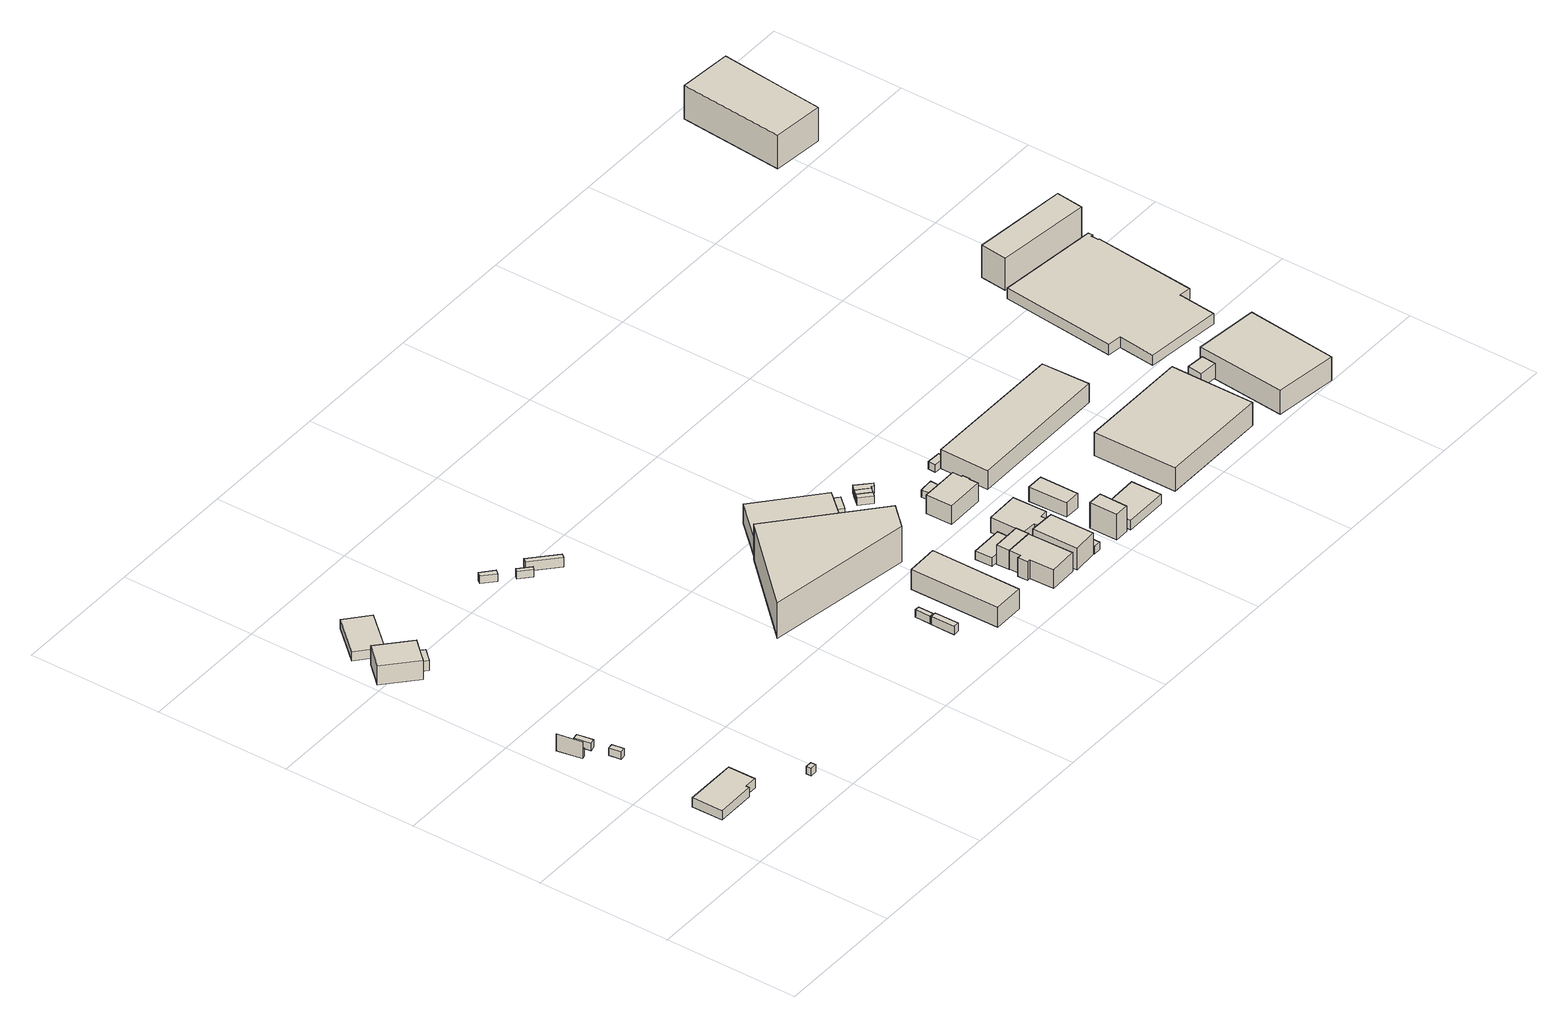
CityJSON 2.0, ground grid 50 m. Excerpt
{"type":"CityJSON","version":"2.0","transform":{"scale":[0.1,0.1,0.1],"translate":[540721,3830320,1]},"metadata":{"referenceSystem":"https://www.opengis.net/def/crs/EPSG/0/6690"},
"CityObjects":{
"building1":{"type":"Building","attributes":{"区名":"住之江区","町丁目名称":"南港東１丁目","街区番号":5,"class":"3001","usage":"402","measuredHeight":3.7,"storeysAboveGround":1,"BuildingDetailAttribute.buildingRoofEdgeArea":221.87,"BuildingDetailAttribute.buildingStructureType":"610","BuildingDetailAttribute.buildingStructureOrgType":"2","BuildingDetailAttribute.detailedUsage":"1240","BuildingDetailAttribute.specifiedBuildingCoverageRate":0.6,"BuildingDetailAttribute.surveyYear":2017,"BuildingTsunamiRiskAttribute.description":"1","BuildingTsunamiRiskAttribute.rank":"1","BuildingTsunamiRiskAttribute.depth":0.18,"BuildingHighTideRiskAttribute.description":"1","BuildingHighTideRiskAttribute.rank":"2","BuildingHighTideRiskAttribute.depth":1.87,"BuildingIDAttribute.prefecture":"27","BuildingIDAttribute.city":"27125"},"geometry":[{"type":"Solid","lod":"1","boundaries":[[[[0,1,2,3,4,5]],[[4,6,7,5]],[[3,8,6,4]],[[2,9,8,3]],[[1,10,9,2]],[[0,11,10,1]],[[5,7,11,0]],[[6,8,9,10,11,7]]]]}]},
"building2":{"type":"Building","attributes":{"class":"3003","measuredHeight":6.6,"BuildingDetailAttribute.specifiedBuildingCoverageRate":0.6,"BuildingDetailAttribute.surveyYear":2017,"BuildingTsunamiRiskAttribute.description":"1","BuildingTsunamiRiskAttribute.rank":"1","BuildingTsunamiRiskAttribute.depth":0.2,"BuildingHighTideRiskAttribute.description":"1","BuildingHighTideRiskAttribute.rank":"2","BuildingHighTideRiskAttribute.depth":2.19,"BuildingIDAttribute.prefecture":"27","BuildingIDAttribute.city":"27125"},"geometry":[{"type":"Solid","lod":"1","boundaries":[[[[12,13,14,15]],[[14,16,17,15]],[[13,18,16,14]],[[12,19,18,13]],[[15,17,19,12]],[[16,18,19,17]]]]}]},
"building3":{"type":"Building","attributes":{"計測周辺長":25.52,"1/2500図郭":93,"区名":"住之江区","町丁目名称":"南港東１丁目","街区番号":5,"class":"3003","usage":"431","measuredHeight":3.3,"storeysAboveGround":1,"BuildingDetailAttribute.buildingRoofEdgeArea":21.18,"BuildingDetailAttribute.buildingStructureType":"610","BuildingDetailAttribute.buildingStructureOrgType":"2","BuildingDetailAttribute.detailedUsage":"1720","BuildingDetailAttribute.specifiedBuildingCoverageRate":0.6,"BuildingDetailAttribute.surveyYear":2017,"BuildingTsunamiRiskAttribute.description":"1","BuildingTsunamiRiskAttribute.rank":"1","BuildingTsunamiRiskAttribute.depth":0.2,"BuildingHighTideRiskAttribute.description":"1","BuildingHighTideRiskAttribute.rank":"2","BuildingHighTideRiskAttribute.depth":2.19,"BuildingIDAttribute.prefecture":"27","BuildingIDAttribute.city":"27125"},"geometry":[{"type":"Solid","lod":"1","boundaries":[[[[14,20,21,15]],[[21,22,23,15]],[[20,24,22,21]],[[14,25,24,20]],[[15,23,25,14]],[[22,24,25,23]]]]}]},
"building4":{"type":"Building","attributes":{"class":"3001","BuildingDetailAttribute.specifiedBuildingCoverageRate":0.6,"BuildingDetailAttribute.surveyYear":2017,"BuildingTsunamiRiskAttribute.description":"1","BuildingTsunamiRiskAttribute.rank":"1","BuildingTsunamiRiskAttribute.depth":0.15,"BuildingHighTideRiskAttribute.description":"1","BuildingHighTideRiskAttribute.rank":"2","BuildingHighTideRiskAttribute.depth":2.14,"BuildingIDAttribute.prefecture":"27","BuildingIDAttribute.city":"27125"},"geometry":[{"type":"Solid","lod":"1","boundaries":[[[[26,27,28,29]],[[28,30,31,29]],[[27,32,30,28]],[[26,33,32,27]],[[29,31,33,26]],[[30,32,33,31]]]]}]},
"building5":{"type":"Building","attributes":{"class":"3001","BuildingDetailAttribute.specifiedBuildingCoverageRate":0.6,"BuildingDetailAttribute.surveyYear":2017,"BuildingTsunamiRiskAttribute.description":"1","BuildingTsunamiRiskAttribute.rank":"1","BuildingTsunamiRiskAttribute.depth":0.1,"BuildingHighTideRiskAttribute.description":"1","BuildingHighTideRiskAttribute.rank":"2","BuildingHighTideRiskAttribute.depth":2.1,"BuildingIDAttribute.prefecture":"27","BuildingIDAttribute.city":"27125"},"geometry":[{"type":"Solid","lod":"1","boundaries":[[[[34,35,36,37]],[[36,38,39,37]],[[35,40,38,36]],[[34,41,40,35]],[[37,39,41,34]],[[38,40,41,39]]]]}]},
"building6":{"type":"Building","attributes":{"class":"3001","BuildingDetailAttribute.specifiedBuildingCoverageRate":0.6,"BuildingDetailAttribute.surveyYear":2017,"BuildingTsunamiRiskAttribute.description":"1","BuildingTsunamiRiskAttribute.rank":"2","BuildingTsunamiRiskAttribute.depth":0.52,"BuildingHighTideRiskAttribute.description":"1","BuildingHighTideRiskAttribute.rank":"2","BuildingHighTideRiskAttribute.depth":2.49,"BuildingIDAttribute.prefecture":"27","BuildingIDAttribute.city":"27125"},"geometry":[{"type":"Solid","lod":"1","boundaries":[[[[42,43,44,45]],[[44,46,47,45]],[[43,48,46,44]],[[42,49,48,43]],[[45,47,49,42]],[[46,48,49,47]]]]}]},
"building7":{"type":"Building","attributes":{"計測周辺長":51.69,"1/2500図郭":93,"区名":"住之江区","町丁目名称":"南港東１丁目","街区番号":4,"class":"3001","usage":"452","measuredHeight":7.5,"storeysAboveGround":2,"BuildingDetailAttribute.buildingRoofEdgeArea":162.34,"BuildingDetailAttribute.buildingStructureType":"610","BuildingDetailAttribute.buildingStructureOrgType":"2","BuildingDetailAttribute.detailedUsage":"1620","BuildingDetailAttribute.specifiedBuildingCoverageRate":0.6,"BuildingDetailAttribute.surveyYear":2017,"BuildingTsunamiRiskAttribute.description":"1","BuildingTsunamiRiskAttribute.rank":"1","BuildingTsunamiRiskAttribute.depth":0.48,"BuildingHighTideRiskAttribute.description":"1","BuildingHighTideRiskAttribute.rank":"2","BuildingHighTideRiskAttribute.depth":2.46,"BuildingIDAttribute.prefecture":"27","BuildingIDAttribute.city":"27125"},"geometry":[{"type":"Solid","lod":"1","boundaries":[[[[50,51,52,53,54,55]],[[54,56,57,55]],[[53,58,56,54]],[[52,59,58,53]],[[51,60,59,52]],[[50,61,60,51]],[[55,57,61,50]],[[56,58,59,60,61,57]]]]}]},
"building8":{"type":"Building","attributes":{"class":"3003","measuredHeight":3.8,"BuildingDetailAttribute.specifiedBuildingCoverageRate":0.6,"BuildingDetailAttribute.surveyYear":2017,"BuildingTsunamiRiskAttribute.description":"1","BuildingTsunamiRiskAttribute.rank":"1","BuildingTsunamiRiskAttribute.depth":0.22,"BuildingHighTideRiskAttribute.description":"1","BuildingHighTideRiskAttribute.rank":"2","BuildingHighTideRiskAttribute.depth":2.21,"BuildingIDAttribute.prefecture":"27","BuildingIDAttribute.city":"27125"},"geometry":[{"type":"Solid","lod":"1","boundaries":[[[[62,63,64,65]],[[64,66,67,65]],[[63,68,66,64]],[[62,69,68,63]],[[65,67,69,62]],[[66,68,69,67]]]]}]},
"building9":{"type":"Building","attributes":{"計測周辺長":56.02,"1/2500図郭":93,"区名":"住之江区","町丁目名称":"南港東１丁目","街区番号":4,"class":"3001","usage":"402","measuredHeight":3.6,"storeysAboveGround":1,"BuildingDetailAttribute.buildingRoofEdgeArea":185.99,"BuildingDetailAttribute.buildingStructureType":"610","BuildingDetailAttribute.buildingStructureOrgType":"2","BuildingDetailAttribute.detailedUsage":"1240","BuildingDetailAttribute.specifiedBuildingCoverageRate":0.6,"BuildingDetailAttribute.surveyYear":2017,"BuildingTsunamiRiskAttribute.description":"1","BuildingTsunamiRiskAttribute.rank":"1","BuildingTsunamiRiskAttribute.depth":0.22,"BuildingHighTideRiskAttribute.description":"1","BuildingHighTideRiskAttribute.rank":"2","BuildingHighTideRiskAttribute.depth":2.16,"BuildingIDAttribute.prefecture":"27","BuildingIDAttribute.city":"27125"},"geometry":[{"type":"Solid","lod":"1","boundaries":[[[[70,71,72,73]],[[72,74,75,73]],[[71,76,74,72]],[[70,77,76,71]],[[73,75,77,70]],[[74,76,77,75]]]]}]},
"building10":{"type":"Building","attributes":{"class":"3003","BuildingDetailAttribute.specifiedBuildingCoverageRate":0.6,"BuildingDetailAttribute.surveyYear":2017,"BuildingTsunamiRiskAttribute.description":"1","BuildingTsunamiRiskAttribute.rank":"2","BuildingTsunamiRiskAttribute.depth":0.9,"BuildingHighTideRiskAttribute.description":"1","BuildingHighTideRiskAttribute.rank":"2","BuildingHighTideRiskAttribute.depth":2.81,"BuildingIDAttribute.prefecture":"27","BuildingIDAttribute.city":"27125"},"geometry":[{"type":"Solid","lod":"1","boundaries":[[[[78,79,80,81]],[[80,82,83,81]],[[79,84,82,80]],[[78,85,84,79]],[[81,83,85,78]],[[82,84,85,83]]]]}]},
"building11":{"type":"Building","attributes":{"class":"3001","BuildingDetailAttribute.specifiedBuildingCoverageRate":0.6,"BuildingDetailAttribute.surveyYear":2017,"BuildingTsunamiRiskAttribute.description":"1","BuildingTsunamiRiskAttribute.rank":"2","BuildingTsunamiRiskAttribute.depth":0.81,"BuildingHighTideRiskAttribute.description":"1","BuildingHighTideRiskAttribute.rank":"2","BuildingHighTideRiskAttribute.depth":2.73,"BuildingIDAttribute.prefecture":"27","BuildingIDAttribute.city":"27125"},"geometry":[{"type":"Solid","lod":"1","boundaries":[[[[86,87,88,89]],[[88,90,91,89]],[[87,92,90,88]],[[86,93,92,87]],[[89,91,93,86]],[[90,92,93,91]]]]}]},
"building12":{"type":"Building","attributes":{"class":"3001","measuredHeight":3.7,"BuildingDetailAttribute.specifiedBuildingCoverageRate":0.6,"BuildingDetailAttribute.surveyYear":2017,"BuildingTsunamiRiskAttribute.description":"1","BuildingTsunamiRiskAttribute.rank":"2","BuildingTsunamiRiskAttribute.depth":0.81,"BuildingHighTideRiskAttribute.description":"1","BuildingHighTideRiskAttribute.rank":"2","BuildingHighTideRiskAttribute.depth":2.73,"BuildingIDAttribute.prefecture":"27","BuildingIDAttribute.city":"27125"},"geometry":[{"type":"Solid","lod":"1","boundaries":[[[[94,95,96,97]],[[96,98,99,97]],[[95,100,98,96]],[[94,101,100,95]],[[97,99,101,94]],[[98,100,101,99]]]]}]},
"building13":{"type":"Building","attributes":{"class":"3001","measuredHeight":3.2,"BuildingDetailAttribute.specifiedBuildingCoverageRate":0.6,"BuildingDetailAttribute.surveyYear":2017,"BuildingTsunamiRiskAttribute.description":"1","BuildingTsunamiRiskAttribute.rank":"1","BuildingTsunamiRiskAttribute.depth":0.21,"BuildingHighTideRiskAttribute.description":"1","BuildingHighTideRiskAttribute.rank":"2","BuildingHighTideRiskAttribute.depth":2.17,"BuildingIDAttribute.prefecture":"27","BuildingIDAttribute.city":"27125"},"geometry":[{"type":"Solid","lod":"1","boundaries":[[[[102,103,104,105]],[[104,106,107,105]],[[103,108,106,104]],[[102,109,108,103]],[[105,107,109,102]],[[106,108,109,107]]]]}]},
"building14":{"type":"Building","attributes":{"class":"3001","BuildingDetailAttribute.specifiedBuildingCoverageRate":0.6,"BuildingDetailAttribute.surveyYear":2017,"BuildingTsunamiRiskAttribute.description":"1","BuildingTsunamiRiskAttribute.rank":"1","BuildingTsunamiRiskAttribute.depth":0.26,"BuildingHighTideRiskAttribute.description":"1","BuildingHighTideRiskAttribute.rank":"2","BuildingHighTideRiskAttribute.depth":2.22,"BuildingIDAttribute.prefecture":"27","BuildingIDAttribute.city":"27125"},"geometry":[{"type":"Solid","lod":"1","boundaries":[[[[110,111,112,113]],[[112,114,115,113]],[[111,116,114,112]],[[110,117,116,111]],[[113,115,117,110]],[[114,116,117,115]]]]}]},
"building15":{"type":"Building","attributes":{"計測周辺長":154.5,"1/2500図郭":93,"区名":"住之江区","町丁目名称":"南港東１丁目","街区番号":3,"class":"3001","usage":"431","measuredHeight":14.2,"storeysAboveGround":1,"BuildingDetailAttribute.buildingRoofEdgeArea":1210.5,"BuildingDetailAttribute.buildingStructureType":"610","BuildingDetailAttribute.buildingStructureOrgType":"2","BuildingDetailAttribute.detailedUsage":"1720","BuildingDetailAttribute.specifiedBuildingCoverageRate":0.6,"BuildingDetailAttribute.surveyYear":2017,"BuildingRiverFloodingRiskAttribute.description":"2","BuildingRiverFloodingRiskAttribute.rank":"1","BuildingRiverFloodingRiskAttribute.depth":0.243,"BuildingRiverFloodingRiskAttribute.adminType":"1","BuildingRiverFloodingRiskAttribute.scale":"2","BuildingRiverFloodingRiskAttribute.duration":0,"BuildingTsunamiRiskAttribute.description":"1","BuildingTsunamiRiskAttribute.rank":"2","BuildingTsunamiRiskAttribute.depth":1.36,"BuildingHighTideRiskAttribute.description":"1","BuildingHighTideRiskAttribute.rank":"2","BuildingHighTideRiskAttribute.depth":2.5,"BuildingIDAttribute.prefecture":"27","BuildingIDAttribute.city":"27125"},"geometry":[{"type":"Solid","lod":"1","boundaries":[[[[118,119,120,121]],[[120,122,123,121]],[[119,124,122,120]],[[118,125,124,119]],[[121,123,125,118]],[[122,124,125,123]]]]}]},
"building16":{"type":"Building","attributes":{"計測周辺長":91.5,"1/2500図郭":93,"区名":"住之江区","町丁目名称":"南港東１丁目","街区番号":3,"class":"3001","usage":"441","measuredHeight":8,"storeysAboveGround":2,"BuildingDetailAttribute.buildingRoofEdgeArea":402.25,"BuildingDetailAttribute.buildingStructureType":"610","BuildingDetailAttribute.buildingStructureOrgType":"2","BuildingDetailAttribute.detailedUsage":"1424","BuildingDetailAttribute.specifiedBuildingCoverageRate":0.6,"BuildingDetailAttribute.surveyYear":2017,"BuildingTsunamiRiskAttribute.description":"1","BuildingTsunamiRiskAttribute.rank":"2","BuildingTsunamiRiskAttribute.depth":0.63,"BuildingHighTideRiskAttribute.description":"1","BuildingHighTideRiskAttribute.rank":"2","BuildingHighTideRiskAttribute.depth":2.67,"BuildingIDAttribute.prefecture":"27","BuildingIDAttribute.city":"27125"},"geometry":[{"type":"Solid","lod":"1","boundaries":[[[[126,127,128,129]],[[128,130,131,129]],[[127,132,130,128]],[[126,133,132,127]],[[129,131,133,126]],[[130,132,133,131]]]]}]},
"building17":{"type":"Building","attributes":{"計測周辺長":95.86,"1/2500図郭":93,"区名":"住之江区","町丁目名称":"南港東１丁目","街区番号":3,"class":"3001","usage":"431","measuredHeight":7.8,"storeysAboveGround":1,"BuildingDetailAttribute.buildingRoofEdgeArea":551.47,"BuildingDetailAttribute.buildingStructureType":"610","BuildingDetailAttribute.buildingStructureOrgType":"2","BuildingDetailAttribute.detailedUsage":"1720","BuildingDetailAttribute.specifiedBuildingCoverageRate":0.6,"BuildingDetailAttribute.surveyYear":2017,"BuildingRiverFloodingRiskAttribute.description":"2","BuildingRiverFloodingRiskAttribute.rank":"1","BuildingRiverFloodingRiskAttribute.depth":0.442,"BuildingRiverFloodingRiskAttribute.adminType":"1","BuildingRiverFloodingRiskAttribute.scale":"2","BuildingRiverFloodingRiskAttribute.duration":0,"BuildingTsunamiRiskAttribute.description":"1","BuildingTsunamiRiskAttribute.rank":"2","BuildingTsunamiRiskAttribute.depth":1.35,"BuildingHighTideRiskAttribute.description":"1","BuildingHighTideRiskAttribute.rank":"2","BuildingHighTideRiskAttribute.depth":2.5,"BuildingIDAttribute.prefecture":"27","BuildingIDAttribute.city":"27125"},"geometry":[{"type":"Solid","lod":"1","boundaries":[[[[134,135,136,137]],[[136,138,139,137]],[[135,140,138,136]],[[134,141,140,135]],[[137,139,141,134]],[[138,140,141,139]]]]}]},
"building18":{"type":"Building","attributes":{"計測周辺長":82.77,"1/2500図郭":93,"区名":"住之江区","町丁目名称":"南港東１丁目","街区番号":2,"class":"3001","usage":"401","measuredHeight":7.6,"storeysAboveGround":2,"BuildingDetailAttribute.buildingRoofEdgeArea":311,"BuildingDetailAttribute.buildingStructureType":"603","BuildingDetailAttribute.buildingStructureOrgType":"3","BuildingDetailAttribute.detailedUsage":"1310","BuildingDetailAttribute.specifiedBuildingCoverageRate":0.6,"BuildingDetailAttribute.surveyYear":2017,"BuildingTsunamiRiskAttribute.description":"1","BuildingTsunamiRiskAttribute.rank":"1","BuildingTsunamiRiskAttribute.depth":0.4,"BuildingHighTideRiskAttribute.description":"1","BuildingHighTideRiskAttribute.rank":"2","BuildingHighTideRiskAttribute.depth":2.37,"BuildingIDAttribute.prefecture":"27","BuildingIDAttribute.city":"27125"},"geometry":[{"type":"Solid","lod":"1","boundaries":[[[[142,143,144,145,146,147,148,149]],[[148,150,151,149]],[[147,152,150,148]],[[146,153,152,147]],[[145,154,153,146]],[[144,155,154,145]],[[143,156,155,144]],[[142,157,156,143]],[[149,151,157,142]],[[150,152,153,154,155,156,157,151]]]]}]},
"building19":{"type":"Building","attributes":{"計測周辺長":82.77,"1/2500図郭":93,"区名":"住之江区","町丁目名称":"南港東１丁目","街区番号":2,"class":"3001","usage":"401","measuredHeight":7.7,"storeysAboveGround":2,"BuildingDetailAttribute.buildingRoofEdgeArea":311,"BuildingDetailAttribute.buildingStructureType":"603","BuildingDetailAttribute.buildingStructureOrgType":"3","BuildingDetailAttribute.detailedUsage":"1310","BuildingDetailAttribute.specifiedBuildingCoverageRate":0.6,"BuildingDetailAttribute.surveyYear":2017,"BuildingTsunamiRiskAttribute.description":"1","BuildingTsunamiRiskAttribute.rank":"2","BuildingTsunamiRiskAttribute.depth":0.5,"BuildingHighTideRiskAttribute.description":"1","BuildingHighTideRiskAttribute.rank":"2","BuildingHighTideRiskAttribute.depth":2.46,"BuildingIDAttribute.prefecture":"27","BuildingIDAttribute.city":"27125"},"geometry":[{"type":"Solid","lod":"1","boundaries":[[[[158,159,160,161]],[[160,162,163,161]],[[159,164,162,160]],[[158,165,164,159]],[[161,163,165,158]],[[162,164,165,163]]]]}]},
"building20":{"type":"Building","attributes":{"計測周辺長":82.77,"1/2500図郭":93,"区名":"住之江区","町丁目名称":"南港東１丁目","街区番号":2,"class":"3001","usage":"401","measuredHeight":3.4,"storeysAboveGround":2,"BuildingDetailAttribute.buildingRoofEdgeArea":311,"BuildingDetailAttribute.buildingStructureType":"603","BuildingDetailAttribute.buildingStructureOrgType":"3","BuildingDetailAttribute.detailedUsage":"1310","BuildingDetailAttribute.specifiedBuildingCoverageRate":0.6,"BuildingDetailAttribute.surveyYear":2017,"BuildingTsunamiRiskAttribute.description":"1","BuildingTsunamiRiskAttribute.rank":"2","BuildingTsunamiRiskAttribute.depth":0.5,"BuildingHighTideRiskAttribute.description":"1","BuildingHighTideRiskAttribute.rank":"2","BuildingHighTideRiskAttribute.depth":2.46,"BuildingIDAttribute.prefecture":"27","BuildingIDAttribute.city":"27125"},"geometry":[{"type":"Solid","lod":"1","boundaries":[[[[166,167,168,169]],[[168,170,171,169]],[[167,172,170,168]],[[166,173,172,167]],[[169,171,173,166]],[[170,172,173,171]]]]}]},
"building21":{"type":"Building","attributes":{"class":"3001","measuredHeight":5.3,"BuildingDetailAttribute.specifiedBuildingCoverageRate":0.6,"BuildingDetailAttribute.surveyYear":2017,"BuildingRiverFloodingRiskAttribute.description":"2","BuildingRiverFloodingRiskAttribute.rank":"2","BuildingRiverFloodingRiskAttribute.depth":0.542,"BuildingRiverFloodingRiskAttribute.adminType":"1","BuildingRiverFloodingRiskAttribute.scale":"2","BuildingRiverFloodingRiskAttribute.duration":0,"BuildingTsunamiRiskAttribute.description":"1","BuildingTsunamiRiskAttribute.rank":"2","BuildingTsunamiRiskAttribute.depth":1.31,"BuildingHighTideRiskAttribute.description":"1","BuildingHighTideRiskAttribute.rank":"2","BuildingHighTideRiskAttribute.depth":2.5,"BuildingIDAttribute.prefecture":"27","BuildingIDAttribute.city":"27125"},"geometry":[{"type":"Solid","lod":"1","boundaries":[[[[174,175,176,177]],[[176,178,179,177]],[[175,180,178,176]],[[174,181,180,175]],[[177,179,181,174]],[[178,180,181,179]]]]}]},
"building22":{"type":"Building","attributes":{"計測周辺長":52.77,"1/2500図郭":93,"区名":"住之江区","町丁目名称":"南港東１丁目","街区番号":2,"class":"3001","usage":"401","measuredHeight":8.7,"storeysAboveGround":2,"BuildingDetailAttribute.buildingRoofEdgeArea":160.31,"BuildingDetailAttribute.buildingStructureType":"603","BuildingDetailAttribute.buildingStructureOrgType":"3","BuildingDetailAttribute.detailedUsage":"1310","BuildingDetailAttribute.specifiedBuildingCoverageRate":0.6,"BuildingDetailAttribute.surveyYear":2017,"BuildingTsunamiRiskAttribute.description":"1","BuildingTsunamiRiskAttribute.rank":"1","BuildingTsunamiRiskAttribute.depth":0.26,"BuildingHighTideRiskAttribute.description":"1","BuildingHighTideRiskAttribute.rank":"2","BuildingHighTideRiskAttribute.depth":2.23,"BuildingIDAttribute.prefecture":"27","BuildingIDAttribute.city":"27125"},"geometry":[{"type":"Solid","lod":"1","boundaries":[[[[182,183,184,185]],[[184,186,187,185]],[[183,188,186,184]],[[182,189,188,183]],[[185,187,189,182]],[[186,188,189,187]]]]}]},
"building23":{"type":"Building","attributes":{"class":"3001","BuildingDetailAttribute.specifiedBuildingCoverageRate":0.6,"BuildingDetailAttribute.surveyYear":2017,"BuildingRiverFloodingRiskAttribute.description":"2","BuildingRiverFloodingRiskAttribute.rank":"2","BuildingRiverFloodingRiskAttribute.depth":0.843,"BuildingRiverFloodingRiskAttribute.adminType":"1","BuildingRiverFloodingRiskAttribute.scale":"2","BuildingRiverFloodingRiskAttribute.duration":11.47,"BuildingTsunamiRiskAttribute.description":"1","BuildingTsunamiRiskAttribute.rank":"2","BuildingTsunamiRiskAttribute.depth":1.48,"BuildingHighTideRiskAttribute.description":"1","BuildingHighTideRiskAttribute.rank":"2","BuildingHighTideRiskAttribute.depth":2.5,"BuildingIDAttribute.prefecture":"27","BuildingIDAttribute.city":"27125"},"geometry":[{"type":"Solid","lod":"1","boundaries":[[[[190,191,192,193]],[[192,194,195,193]],[[191,196,194,192]],[[190,197,196,191]],[[193,195,197,190]],[[194,196,197,195]]]]}]},
"building24":{"type":"Building","attributes":{"計測周辺長":57.28,"1/2500図郭":93,"区名":"住之江区","町丁目名称":"南港東１丁目","街区番号":2,"class":"3001","usage":"431","measuredHeight":6.1,"storeysAboveGround":1,"BuildingDetailAttribute.buildingRoofEdgeArea":179.56,"BuildingDetailAttribute.buildingStructureType":"610","BuildingDetailAttribute.buildingStructureOrgType":"2","BuildingDetailAttribute.detailedUsage":"1720","BuildingDetailAttribute.specifiedBuildingCoverageRate":0.6,"BuildingDetailAttribute.surveyYear":2017,"BuildingTsunamiRiskAttribute.description":"1","BuildingTsunamiRiskAttribute.rank":"1","BuildingTsunamiRiskAttribute.depth":0.35,"BuildingHighTideRiskAttribute.description":"1","BuildingHighTideRiskAttribute.rank":"2","BuildingHighTideRiskAttribute.depth":2.29,"BuildingIDAttribute.prefecture":"27","BuildingIDAttribute.city":"27125"},"geometry":[{"type":"Solid","lod":"1","boundaries":[[[[198,199,200,201,202,203,204,205]],[[204,206,207,205]],[[203,208,206,204]],[[202,209,208,203]],[[201,210,209,202]],[[200,211,210,201]],[[199,212,211,200]],[[198,213,212,199]],[[205,207,213,198]],[[206,208,209,210,211,212,213,207]]]]}]},
"building25":{"type":"Building","attributes":{"計測周辺長":46.01,"1/2500図郭":93,"区名":"住之江区","町丁目名称":"南港東１丁目","街区番号":2,"class":"3003","usage":"431","storeysAboveGround":1,"BuildingDetailAttribute.buildingRoofEdgeArea":53.47,"BuildingDetailAttribute.buildingStructureType":"610","BuildingDetailAttribute.buildingStructureOrgType":"2","BuildingDetailAttribute.detailedUsage":"1740","BuildingDetailAttribute.specifiedBuildingCoverageRate":0.6,"BuildingDetailAttribute.surveyYear":2017,"BuildingTsunamiRiskAttribute.description":"1","BuildingTsunamiRiskAttribute.rank":"1","BuildingTsunamiRiskAttribute.depth":0.22,"BuildingHighTideRiskAttribute.description":"1","BuildingHighTideRiskAttribute.rank":"2","BuildingHighTideRiskAttribute.depth":2.18,"BuildingIDAttribute.prefecture":"27","BuildingIDAttribute.city":"27125"},"geometry":[{"type":"Solid","lod":"1","boundaries":[[[[214,215,216,217]],[[216,218,219,217]],[[215,220,218,216]],[[214,221,220,215]],[[217,219,221,214]],[[218,220,221,219]]]]}]},
"building26":{"type":"Building","attributes":{"class":"3001","BuildingDetailAttribute.specifiedBuildingCoverageRate":0.6,"BuildingDetailAttribute.surveyYear":2017,"BuildingRiverFloodingRiskAttribute.description":"2","BuildingRiverFloodingRiskAttribute.rank":"2","BuildingRiverFloodingRiskAttribute.depth":0.943,"BuildingRiverFloodingRiskAttribute.adminType":"1","BuildingRiverFloodingRiskAttribute.scale":"2","BuildingRiverFloodingRiskAttribute.duration":11.47,"BuildingTsunamiRiskAttribute.description":"1","BuildingTsunamiRiskAttribute.rank":"2","BuildingTsunamiRiskAttribute.depth":1.48,"BuildingHighTideRiskAttribute.description":"1","BuildingHighTideRiskAttribute.rank":"2","BuildingHighTideRiskAttribute.depth":2.5,"BuildingIDAttribute.prefecture":"27","BuildingIDAttribute.city":"27125"},"geometry":[{"type":"Solid","lod":"1","boundaries":[[[[222,223,190,193]],[[190,197,195,193]],[[223,224,197,190]],[[222,225,224,223]],[[193,195,225,222]],[[197,224,225,195]]]]}]},
"building27":{"type":"Building","attributes":{"class":"3001","BuildingDetailAttribute.specifiedBuildingCoverageRate":0.6,"BuildingDetailAttribute.surveyYear":2017,"BuildingRiverFloodingRiskAttribute.description":"2","BuildingRiverFloodingRiskAttribute.rank":"2","BuildingRiverFloodingRiskAttribute.depth":0.943,"BuildingRiverFloodingRiskAttribute.adminType":"1","BuildingRiverFloodingRiskAttribute.scale":"2","BuildingRiverFloodingRiskAttribute.duration":11.47,"BuildingTsunamiRiskAttribute.description":"1","BuildingTsunamiRiskAttribute.rank":"2","BuildingTsunamiRiskAttribute.depth":1.73,"BuildingHighTideRiskAttribute.description":"1","BuildingHighTideRiskAttribute.rank":"2","BuildingHighTideRiskAttribute.depth":2.5,"BuildingIDAttribute.prefecture":"27","BuildingIDAttribute.city":"27125"},"geometry":[{"type":"Solid","lod":"1","boundaries":[[[[226,227,228,229,230,231,232]],[[231,233,234,232]],[[230,235,233,231]],[[229,236,235,230]],[[228,237,236,229]],[[227,238,237,228]],[[226,239,238,227]],[[232,234,239,226]],[[233,235,236,237,238,239,234]]]]}]},
"building28":{"type":"Building","attributes":{"計測周辺長":49.52,"1/2500図郭":93,"区名":"住之江区","町丁目名称":"南港東１丁目","街区番号":3,"class":"3001","usage":"401","measuredHeight":7.6,"storeysAboveGround":2,"BuildingDetailAttribute.buildingRoofEdgeArea":149.62,"BuildingDetailAttribute.buildingStructureType":"603","BuildingDetailAttribute.buildingStructureOrgType":"3","BuildingDetailAttribute.detailedUsage":"1310","BuildingDetailAttribute.specifiedBuildingCoverageRate":0.6,"BuildingDetailAttribute.surveyYear":2017,"BuildingRiverFloodingRiskAttribute.description":"2","BuildingRiverFloodingRiskAttribute.rank":"1","BuildingRiverFloodingRiskAttribute.depth":0.142,"BuildingRiverFloodingRiskAttribute.adminType":"1","BuildingRiverFloodingRiskAttribute.scale":"2","BuildingRiverFloodingRiskAttribute.duration":0,"BuildingTsunamiRiskAttribute.description":"1","BuildingTsunamiRiskAttribute.rank":"1","BuildingTsunamiRiskAttribute.depth":0.45,"BuildingHighTideRiskAttribute.description":"1","BuildingHighTideRiskAttribute.rank":"2","BuildingHighTideRiskAttribute.depth":2.38,"BuildingIDAttribute.prefecture":"27","BuildingIDAttribute.city":"27125"},"geometry":[{"type":"Solid","lod":"1","boundaries":[[[[240,241,242,243,244,245,246,247]],[[246,248,249,247]],[[245,250,248,246]],[[244,251,250,245]],[[243,252,251,244]],[[242,253,252,243]],[[241,254,253,242]],[[240,255,254,241]],[[247,249,255,240]],[[248,250,251,252,253,254,255,249]]]]}]},
"building29":{"type":"Building","attributes":{"計測周辺長":20.77,"1/2500図郭":93,"区名":"住之江区","町丁目名称":"南港東１丁目","街区番号":3,"class":"3001","usage":"431","storeysAboveGround":1,"BuildingDetailAttribute.buildingRoofEdgeArea":26.91,"BuildingDetailAttribute.buildingStructureType":"610","BuildingDetailAttribute.buildingStructureOrgType":"2","BuildingDetailAttribute.detailedUsage":"1740","BuildingDetailAttribute.specifiedBuildingCoverageRate":0.6,"BuildingDetailAttribute.surveyYear":2017,"BuildingRiverFloodingRiskAttribute.description":"2","BuildingRiverFloodingRiskAttribute.rank":"1","BuildingRiverFloodingRiskAttribute.depth":0.242,"BuildingRiverFloodingRiskAttribute.adminType":"1","BuildingRiverFloodingRiskAttribute.scale":"2","BuildingRiverFloodingRiskAttribute.duration":0,"BuildingTsunamiRiskAttribute.description":"1","BuildingTsunamiRiskAttribute.rank":"2","BuildingTsunamiRiskAttribute.depth":0.81,"BuildingHighTideRiskAttribute.description":"1","BuildingHighTideRiskAttribute.rank":"2","BuildingHighTideRiskAttribute.depth":2.73,"BuildingIDAttribute.prefecture":"27","BuildingIDAttribute.city":"27125"},"geometry":[{"type":"Solid","lod":"1","boundaries":[[[[256,257,258,259]],[[258,260,261,259]],[[257,262,260,258]],[[256,263,262,257]],[[259,261,263,256]],[[260,262,263,261]]]]}]},
"building30":{"type":"Building","attributes":{"計測周辺長":31.75,"1/2500図郭":93,"区名":"住之江区","町丁目名称":"南港東１丁目","街区番号":2,"class":"3002","usage":"413","measuredHeight":10.3,"storeysAboveGround":3,"BuildingDetailAttribute.buildingRoofEdgeArea":56.44,"BuildingDetailAttribute.buildingStructureType":"603","BuildingDetailAttribute.buildingStructureOrgType":"3","BuildingDetailAttribute.detailedUsage":"1150","BuildingDetailAttribute.specifiedBuildingCoverageRate":0.6,"BuildingDetailAttribute.surveyYear":2017,"BuildingTsunamiRiskAttribute.description":"1","BuildingTsunamiRiskAttribute.rank":"1","BuildingTsunamiRiskAttribute.depth":0.14,"BuildingHighTideRiskAttribute.description":"1","BuildingHighTideRiskAttribute.rank":"2","BuildingHighTideRiskAttribute.depth":2.1,"BuildingIDAttribute.prefecture":"27","BuildingIDAttribute.city":"27125"},"geometry":[{"type":"Solid","lod":"1","boundaries":[[[[264,265,266,267]],[[266,268,269,267]],[[265,270,268,266]],[[264,271,270,265]],[[267,269,271,264]],[[268,270,271,269]]]]}]},
"building31":{"type":"Building","attributes":{"計測周辺長":41.25,"1/2500図郭":93,"区名":"住之江区","町丁目名称":"南港東１丁目","街区番号":2,"class":"3001","usage":"431","measuredHeight":5.8,"storeysAboveGround":1,"BuildingDetailAttribute.buildingRoofEdgeArea":88.81,"BuildingDetailAttribute.buildingStructureType":"610","BuildingDetailAttribute.buildingStructureOrgType":"2","BuildingDetailAttribute.detailedUsage":"1720","BuildingDetailAttribute.specifiedBuildingCoverageRate":0.6,"BuildingDetailAttribute.surveyYear":2017,"BuildingTsunamiRiskAttribute.description":"1","BuildingTsunamiRiskAttribute.rank":"1","BuildingTsunamiRiskAttribute.depth":0.36,"BuildingHighTideRiskAttribute.description":"1","BuildingHighTideRiskAttribute.rank":"2","BuildingHighTideRiskAttribute.depth":2.28,"BuildingIDAttribute.prefecture":"27","BuildingIDAttribute.city":"27125"},"geometry":[{"type":"Solid","lod":"1","boundaries":[[[[272,273,274,275]],[[274,276,277,275]],[[273,278,276,274]],[[272,279,278,273]],[[275,277,279,272]],[[276,278,279,277]]]]}]},
"building32":{"type":"Building","attributes":{"計測周辺長":46.77,"1/2500図郭":93,"区名":"住之江区","町丁目名称":"南港東１丁目","街区番号":2,"class":"3001","usage":"401","measuredHeight":3.9,"storeysAboveGround":1,"BuildingDetailAttribute.buildingRoofEdgeArea":116.74,"BuildingDetailAttribute.buildingStructureType":"610","BuildingDetailAttribute.buildingStructureOrgType":"2","BuildingDetailAttribute.detailedUsage":"1310","BuildingDetailAttribute.specifiedBuildingCoverageRate":0.6,"BuildingDetailAttribute.surveyYear":2017,"BuildingTsunamiRiskAttribute.description":"1","BuildingTsunamiRiskAttribute.rank":"1","BuildingTsunamiRiskAttribute.depth":0.23,"BuildingHighTideRiskAttribute.description":"1","BuildingHighTideRiskAttribute.rank":"2","BuildingHighTideRiskAttribute.depth":2.19,"BuildingIDAttribute.prefecture":"27","BuildingIDAttribute.city":"27125"},"geometry":[{"type":"Solid","lod":"1","boundaries":[[[[280,281,282,283]],[[282,284,285,283]],[[281,286,284,282]],[[280,287,286,281]],[[283,285,287,280]],[[284,286,287,285]]]]}]},
"building33":{"type":"Building","attributes":{"計測周辺長":16.02,"1/2500図郭":93,"区名":"住之江区","町丁目名称":"南港東１丁目","街区番号":3,"class":"3001","usage":"431","storeysAboveGround":1,"BuildingDetailAttribute.buildingRoofEdgeArea":14.61,"BuildingDetailAttribute.buildingStructureType":"610","BuildingDetailAttribute.buildingStructureOrgType":"2","BuildingDetailAttribute.detailedUsage":"1720","BuildingDetailAttribute.specifiedBuildingCoverageRate":0.6,"BuildingDetailAttribute.surveyYear":2017,"BuildingRiverFloodingRiskAttribute.description":"2","BuildingRiverFloodingRiskAttribute.rank":"2","BuildingRiverFloodingRiskAttribute.depth":0.642,"BuildingRiverFloodingRiskAttribute.adminType":"1","BuildingRiverFloodingRiskAttribute.scale":"2","BuildingRiverFloodingRiskAttribute.duration":4.02,"BuildingTsunamiRiskAttribute.description":"1","BuildingTsunamiRiskAttribute.rank":"2","BuildingTsunamiRiskAttribute.depth":0.54,"BuildingHighTideRiskAttribute.description":"1","BuildingHighTideRiskAttribute.rank":"2","BuildingHighTideRiskAttribute.depth":2.45,"BuildingIDAttribute.prefecture":"27","BuildingIDAttribute.city":"27125"},"geometry":[{"type":"Solid","lod":"1","boundaries":[[[[288,289,290,291]],[[290,292,293,291]],[[289,294,292,290]],[[288,295,294,289]],[[291,293,295,288]],[[292,294,295,293]]]]}]},
"building34":{"type":"Building","attributes":{"計測周辺長":147.01,"1/2500図郭":93,"区名":"住之江区","町丁目名称":"南港東１丁目","街区番号":3,"class":"3001","usage":"431","measuredHeight":7.5,"storeysAboveGround":1,"BuildingDetailAttribute.buildingRoofEdgeArea":1008.11,"BuildingDetailAttribute.buildingStructureType":"610","BuildingDetailAttribute.buildingStructureOrgType":"2","BuildingDetailAttribute.detailedUsage":"1720","BuildingDetailAttribute.specifiedBuildingCoverageRate":0.6,"BuildingDetailAttribute.surveyYear":2017,"BuildingTsunamiRiskAttribute.description":"1","BuildingTsunamiRiskAttribute.rank":"2","BuildingTsunamiRiskAttribute.depth":0.69,"BuildingHighTideRiskAttribute.description":"1","BuildingHighTideRiskAttribute.rank":"2","BuildingHighTideRiskAttribute.depth":2.7,"BuildingIDAttribute.prefecture":"27","BuildingIDAttribute.city":"27125"},"geometry":[{"type":"Solid","lod":"1","boundaries":[[[[296,297,291,298,299]],[[298,300,301,299]],[[291,302,300,298]],[[297,303,302,291]],[[296,304,303,297]],[[299,301,304,296]],[[300,302,303,304,301]]]]}]},
"building35":{"type":"Building","attributes":{"計測周辺長":147.4,"1/2500図郭":93,"区名":"住之江区","町丁目名称":"南港東１丁目","街区番号":2,"class":"3001","usage":"431","measuredHeight":9.3,"storeysAboveGround":1,"BuildingDetailAttribute.buildingRoofEdgeArea":1330.47,"BuildingDetailAttribute.buildingStructureType":"610","BuildingDetailAttribute.buildingStructureOrgType":"2","BuildingDetailAttribute.detailedUsage":"1720","BuildingDetailAttribute.specifiedBuildingCoverageRate":0.6,"BuildingDetailAttribute.surveyYear":2017,"BuildingTsunamiRiskAttribute.description":"1","BuildingTsunamiRiskAttribute.rank":"1","BuildingTsunamiRiskAttribute.depth":0.2,"BuildingHighTideRiskAttribute.description":"1","BuildingHighTideRiskAttribute.rank":"2","BuildingHighTideRiskAttribute.depth":2.84,"BuildingIDAttribute.prefecture":"27","BuildingIDAttribute.city":"27125"},"geometry":[{"type":"Solid","lod":"1","boundaries":[[[[305,306,307,308]],[[307,309,310,308]],[[306,311,309,307]],[[305,312,311,306]],[[308,310,312,305]],[[309,311,312,310]]]]}]},
"building36":{"type":"Building","attributes":{"計測周辺長":24.98,"1/2500図郭":93,"区名":"住之江区","町丁目名称":"南港東１丁目","街区番号":2,"class":"3001","usage":"431","measuredHeight":5.7,"storeysAboveGround":1,"BuildingDetailAttribute.buildingRoofEdgeArea":38.57,"BuildingDetailAttribute.buildingStructureType":"610","BuildingDetailAttribute.buildingStructureOrgType":"2","BuildingDetailAttribute.detailedUsage":"1720","BuildingDetailAttribute.specifiedBuildingCoverageRate":0.6,"BuildingDetailAttribute.surveyYear":2017,"BuildingRiverFloodingRiskAttribute.description":"2","BuildingRiverFloodingRiskAttribute.adminType":"1","BuildingRiverFloodingRiskAttribute.scale":"2","BuildingRiverFloodingRiskAttribute.duration":0,"BuildingHighTideRiskAttribute.description":"1","BuildingHighTideRiskAttribute.rank":"2","BuildingHighTideRiskAttribute.depth":2.93,"BuildingIDAttribute.prefecture":"27","BuildingIDAttribute.city":"27125"},"geometry":[{"type":"Solid","lod":"1","boundaries":[[[[313,314,315,316]],[[315,317,318,316]],[[314,319,317,315]],[[313,320,319,314]],[[316,318,320,313]],[[317,319,320,318]]]]}]},
"building37":{"type":"Building","attributes":{"計測周辺長":116.51,"1/2500図郭":93,"区名":"住之江区","町丁目名称":"南港東１丁目","街区番号":2,"class":"3001","usage":"431","measuredHeight":9.5,"storeysAboveGround":1,"BuildingDetailAttribute.buildingRoofEdgeArea":823.78,"BuildingDetailAttribute.buildingStructureType":"610","BuildingDetailAttribute.buildingStructureOrgType":"2","BuildingDetailAttribute.detailedUsage":"1720","BuildingDetailAttribute.specifiedBuildingCoverageRate":0.6,"BuildingDetailAttribute.surveyYear":2017,"BuildingRiverFloodingRiskAttribute.description":"2","BuildingRiverFloodingRiskAttribute.rank":"1","BuildingRiverFloodingRiskAttribute.depth":0.242,"BuildingRiverFloodingRiskAttribute.adminType":"1","BuildingRiverFloodingRiskAttribute.scale":"2","BuildingRiverFloodingRiskAttribute.duration":0,"BuildingTsunamiRiskAttribute.description":"1","BuildingTsunamiRiskAttribute.rank":"1","BuildingTsunamiRiskAttribute.depth":0.35,"BuildingHighTideRiskAttribute.description":"1","BuildingHighTideRiskAttribute.rank":"3","BuildingHighTideRiskAttribute.depth":3.58,"BuildingIDAttribute.prefecture":"27","BuildingIDAttribute.city":"27125"},"geometry":[{"type":"Solid","lod":"1","boundaries":[[[[321,322,323,324]],[[323,325,326,324]],[[322,327,325,323]],[[321,328,327,322]],[[324,326,328,321]],[[325,327,328,326]]]]}]},
"building38":{"type":"Building","attributes":{"計測周辺長":193.88,"1/2500図郭":93,"区名":"住之江区","町丁目名称":"平林南１丁目","街区番号":8,"class":"3003","usage":"431","measuredHeight":4.2,"storeysAboveGround":2,"BuildingDetailAttribute.buildingRoofEdgeArea":2090.65,"BuildingDetailAttribute.buildingStructureType":"610","BuildingDetailAttribute.buildingStructureOrgType":"2","BuildingDetailAttribute.detailedUsage":"1740","BuildingDetailAttribute.specifiedBuildingCoverageRate":0.6,"BuildingDetailAttribute.surveyYear":2017,"BuildingRiverFloodingRiskAttribute.description":"2","BuildingRiverFloodingRiskAttribute.rank":"2","BuildingRiverFloodingRiskAttribute.depth":1.64,"BuildingRiverFloodingRiskAttribute.adminType":"1","BuildingRiverFloodingRiskAttribute.scale":"2","BuildingRiverFloodingRiskAttribute.duration":38.93,"BuildingTsunamiRiskAttribute.description":"1","BuildingTsunamiRiskAttribute.rank":"2","BuildingTsunamiRiskAttribute.depth":0.68,"BuildingHighTideRiskAttribute.description":"1","BuildingHighTideRiskAttribute.rank":"3","BuildingHighTideRiskAttribute.depth":3.75,"BuildingIDAttribute.prefecture":"27","BuildingIDAttribute.city":"27125"},"geometry":[{"type":"Solid","lod":"1","boundaries":[[[[329,330,331,332,333,334,335,336,337,338,339,340]],[[339,341,342,340]],[[338,343,341,339]],[[337,344,343,338]],[[336,345,344,337]],[[335,346,345,336]],[[334,347,346,335]],[[333,348,347,334]],[[332,349,348,333]],[[331,350,349,332]],[[330,351,350,331]],[[329,352,351,330]],[[340,342,352,329]],[[341,343,344,345,346,347,348,349,350,351,352,342]]]]}]},
"building39":{"type":"Building","attributes":{"計測周辺長":90.84,"1/2500図郭":93,"区名":"住之江区","町丁目名称":"平林南１丁目","街区番号":8,"class":"3002","usage":"401","measuredHeight":12.9,"storeysAboveGround":4,"BuildingDetailAttribute.buildingRoofEdgeArea":350.06,"BuildingDetailAttribute.buildingStructureType":"603","BuildingDetailAttribute.buildingStructureOrgType":"3","BuildingDetailAttribute.detailedUsage":"1310","BuildingDetailAttribute.specifiedBuildingCoverageRate":0.6,"BuildingDetailAttribute.surveyYear":2017,"BuildingRiverFloodingRiskAttribute.description":"2","BuildingRiverFloodingRiskAttribute.rank":"2","BuildingRiverFloodingRiskAttribute.depth":1.54,"BuildingRiverFloodingRiskAttribute.adminType":"1","BuildingRiverFloodingRiskAttribute.scale":"2","BuildingRiverFloodingRiskAttribute.duration":41.67,"BuildingTsunamiRiskAttribute.description":"1","BuildingTsunamiRiskAttribute.rank":"2","BuildingTsunamiRiskAttribute.depth":1.39,"BuildingHighTideRiskAttribute.description":"1","BuildingHighTideRiskAttribute.rank":"3","BuildingHighTideRiskAttribute.depth":4.24,"BuildingIDAttribute.prefecture":"27","BuildingIDAttribute.city":"27125"},"geometry":[{"type":"Solid","lod":"1","boundaries":[[[[353,354,355,356]],[[355,357,358,356]],[[354,359,357,355]],[[353,360,359,354]],[[356,358,360,353]],[[357,359,360,358]]]]}]},
"building40":{"type":"Building","attributes":{"計測周辺長":118.61,"1/2500図郭":93,"区名":"住之江区","町丁目名称":"平林南１丁目","街区番号":8,"class":"3001","usage":"441","measuredHeight":13.5,"storeysAboveGround":1,"BuildingDetailAttribute.buildingRoofEdgeArea":780.46,"BuildingDetailAttribute.buildingStructureType":"610","BuildingDetailAttribute.buildingStructureOrgType":"2","BuildingDetailAttribute.detailedUsage":"1520","BuildingDetailAttribute.specifiedBuildingCoverageRate":0.6,"BuildingDetailAttribute.surveyYear":2017,"BuildingRiverFloodingRiskAttribute.description":"2","BuildingRiverFloodingRiskAttribute.rank":"2","BuildingRiverFloodingRiskAttribute.depth":1.24,"BuildingRiverFloodingRiskAttribute.adminType":"1","BuildingRiverFloodingRiskAttribute.scale":"2","BuildingRiverFloodingRiskAttribute.duration":23.85,"BuildingTsunamiRiskAttribute.description":"1","BuildingTsunamiRiskAttribute.rank":"2","BuildingTsunamiRiskAttribute.depth":1.9,"BuildingHighTideRiskAttribute.description":"1","BuildingHighTideRiskAttribute.rank":"3","BuildingHighTideRiskAttribute.depth":4.14,"BuildingIDAttribute.prefecture":"27","BuildingIDAttribute.city":"27125"},"geometry":[{"type":"Solid","lod":"1","boundaries":[[[[361,362,363,364,365]],[[364,366,367,365]],[[363,368,366,364]],[[362,369,368,363]],[[361,370,369,362]],[[365,367,370,361]],[[366,368,369,370,367]]]]}]}
},
"vertices":[
[79,206,32],[78,322,32],[274,323,32],[275,219,32],[227,219,32],[227,207,32],[227,219,69],[227,207,69],[275,219,69],[274,323,69],[78,322,69],[79,206,69],
[75,752,31],[59,843,31],[60,843,31],[76,752,31],[60,843,98],[76,752,98],[59,843,98],[75,752,98],
[72,845,31],[88,755,31],[88,755,64],[76,752,64],[72,845,64],[60,843,64],
[138,695,31],[158,698,31],[165,653,31],[145,650,31],[165,653,61],[145,650,61],[158,698,61],[138,695,61],
[114,815,31],[135,818,31],[145,758,31],[124,754,31],[145,758,61],[124,754,61],[135,818,61],[114,815,61],
[434,114,28],[434,134,28],[459,134,28],[459,114,28],[459,134,58],[459,114,58],[434,134,58],[434,114,58],
[136,1432,29],[110,1404,29],[1,1505,29],[74,1585,29],[184,1484,29],[177,1477,29],[184,1484,104],[177,1477,104],[74,1585,104],[1,1505,104],[110,1404,104],[136,1432,104],
[197,1458,31],[157,1414,31],[136,1432,31],[177,1477,31],[136,1432,70],[177,1477,70],[157,1414,70],[197,1458,70],
[51,1642,31],[165,1771,31],[246,1700,31],[132,1571,31],[246,1700,67],[132,1571,67],[165,1771,67],[51,1642,67],
[608,1545,37],[621,1560,37],[664,1521,37],[651,1506,37],[664,1521,67],[651,1506,67],[621,1560,67],[608,1545,67],
[697,1465,37],[707,1476,37],[748,1437,37],[738,1427,37],[748,1437,67],[738,1427,67],[707,1476,67],[697,1465,67],
[746,1468,35],[757,1482,35],[849,1396,35],[837,1383,35],[849,1396,73],[837,1383,73],[757,1482,73],[746,1468,73],
[1292,179,28],[1292,269,28],[1314,269,28],[1315,179,28],[1314,269,61],[1315,179,61],[1292,269,61],[1292,179,61],
[1293,274,28],[1293,332,28],[1311,332,28],[1311,274,28],[1311,332,58],[1311,274,58],[1293,332,58],[1293,274,58],
[954,627,20],[1241,929,20],[1582,623,20],[1507,542,20],[1582,623,162],[1507,542,162],[1241,929,162],[954,627,162],
[1407,91,26],[1404,429,26],[1524,432,26],[1524,92,26],[1524,432,106],[1524,92,106],[1404,429,106],[1407,91,106],
[1252,935,17],[1374,1068,17],[1587,878,17],[1468,742,17],[1587,878,95],[1468,742,95],[1374,1068,95],[1252,935,95],
[1780,68,28],[1672,64,28],[1669,156,28],[1656,156,28],[1656,194,28],[1671,194,28],[1669,238,28],[1776,239,28],[1669,238,103],[1776,239,103],[1671,194,103],[1656,194,103],[1656,156,103],[1669,156,103],[1672,64,103],[1780,68,103],
[1775,288,27],[1776,239,27],[1669,238,27],[1667,286,27],[1669,238,104],[1667,286,104],[1776,239,104],[1775,288,104],
[1649,356,26],[1771,358,26],[1772,293,26],[1650,291,26],[1772,293,60],[1650,291,60],[1771,358,60],[1649,356,60],
[1549,829,20],[1589,874,20],[1609,857,20],[1569,811,20],[1609,857,73],[1569,811,73],[1589,874,73],[1549,829,73],
[1790,233,29],[1885,231,29],[1887,66,29],[1792,60,29],[1887,66,116],[1792,60,116],[1885,231,116],[1790,233,116],
[1719,810,15],[1705,794,15],[1664,831,15],[1678,847,15],[1664,831,45],[1678,847,45],[1705,794,45],[1719,810,45],
[1845,236,27],[1843,266,27],[1790,268,27],[1789,398,27],[1914,401,27],[1918,274,27],[1888,271,27],[1888,236,27],[1888,271,88],[1888,236,88],[1918,274,88],[1914,401,88],[1789,398,88],[1790,268,88],[1843,266,88],[1845,236,88],
[1892,64,29],[1893,266,29],[1918,269,29],[1920,64,29],[1918,269,59],[1920,64,59],[1893,266,59],[1892,64,59],
[1693,864,15],[1734,827,15],[1734,827,45],[1693,864,45],
[1693,864,14],[1711,883,14],[1759,837,14],[1748,826,14],[1740,833,14],[1735,827,14],[1734,827,14],[1735,827,44],[1734,827,44],[1740,833,44],[1748,826,44],[1759,837,44],[1711,883,44],[1693,864,44],
[1753,625,22],[1897,626,22],[1897,591,22],[1902,591,22],[1903,563,22],[1899,563,22],[1900,528,22],[1754,526,22],[1900,528,97],[1754,526,97],[1899,563,97],[1903,563,97],[1902,591,97],[1897,591,97],[1897,626,97],[1753,625,97],
[1816,638,21],[1813,688,21],[1866,691,21],[1866,636,21],[1866,691,51],[1866,636,51],[1813,688,51],[1816,638,51],
[1992,50,29],[1991,155,29],[2046,155,29],[2045,50,29],[2046,155,132],[2045,50,132],[1991,155,132],[1992,50,132],
[1995,250,27],[1991,395,27],[2054,395,27],[2055,250,27],[2054,395,85],[2055,250,85],[1991,395,85],[1995,250,85],
[2059,158,28],[2224,161,28],[2226,47,28],[2061,45,28],[2226,47,67],[2061,45,67],[2224,161,67],[2059,158,67],
[1940,726,24],[1941,754,24],[1993,752,24],[1992,724,24],[1993,752,54],[1992,724,54],[1941,754,54],[1940,726,54],
[1965,539,24],[1966,724,24],[2515,725,24],[2520,545,24],[2515,725,100],[2520,545,100],[1992,724,100],[1966,724,100],[1965,539,100],
[2311,54,23],[2309,370,23],[2730,372,23],[2731,56,23],[2730,372,116],[2731,56,116],[2309,370,116],[2311,54,116],
[2791,301,24],[2796,357,24],[2865,351,24],[2860,296,24],[2865,351,81],[2860,296,81],[2796,357,81],[2791,301,81],
[2842,28,11],[2874,366,11],[3117,341,11],[3080,0,11],[3117,341,106],[3080,0,106],[2874,366,106],[2842,28,106],
[2812,507,6],[2827,647,6],[2774,653,6],[2819,1086,6],[3202,1046,6],[3203,1029,6],[3195,1030,6],[3194,1000,6],[3198,1000,6],[3159,616,6],[3115,620,6],[3100,477,6],[3115,620,48],[3100,477,48],[3159,616,48],[3198,1000,48],[3194,1000,48],[3195,1030,48],[3203,1029,48],[3202,1046,48],[2819,1086,48],[2774,653,48],[2827,647,48],[2812,507,48],
[2849,1115,7],[2860,1215,7],[3219,1179,7],[3207,1076,7],[3219,1179,136],[3207,1076,136],[2860,1215,136],[2849,1115,136],
[3120,2048,11],[2927,2066,11],[2961,2459,11],[3161,2443,11],[3135,2194,11],[3161,2443,146],[3135,2194,146],[2961,2459,146],[2927,2066,146],[3120,2048,146]
]}
